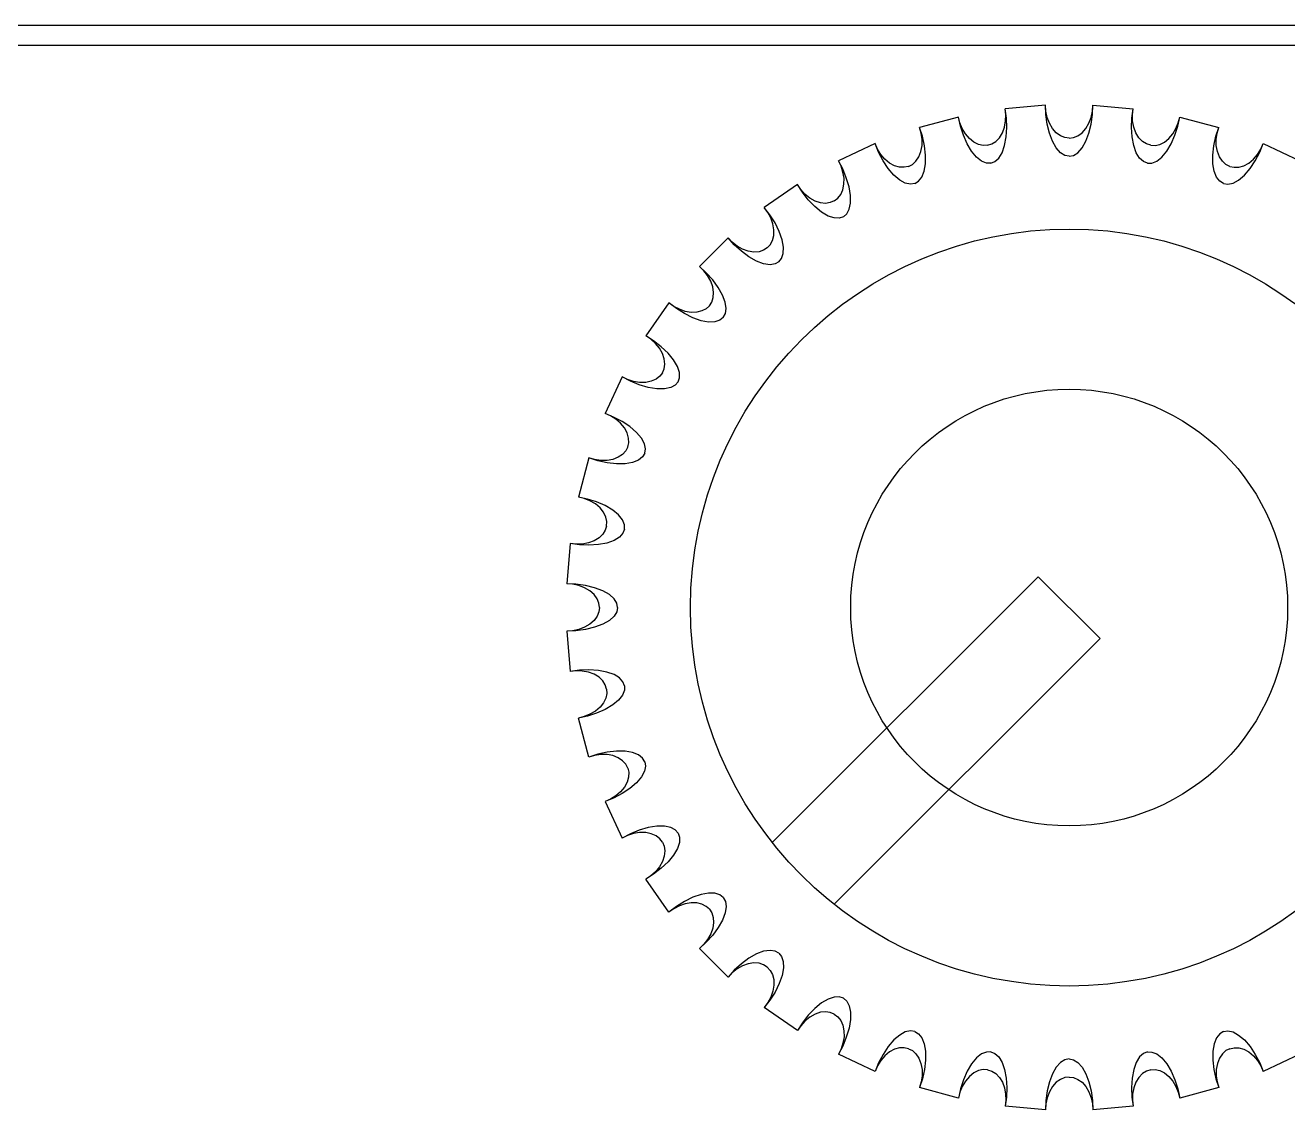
# Model space of a CAD drawing. Extents: x -615 to 711, y 0 to 128.
# Drawn here: x 35.97 to 53.3, y 101.6 to 116.5 of the extents above; entities that cross this region are included whole.
import ezdxf

# ---------------------------------------------------------------- set-up
doc = ezdxf.new("R2010")
doc.units = 0
doc.layers.add('CONSTRUCTION', color=7, linetype='CONTINUOUS')
doc.layers.add('LAYER1', color=7, linetype='CONTINUOUS')

msp = doc.modelspace()

# ---------------------------------------------------------------- linework, layer by layer
at = {"layer": 'CONSTRUCTION', "color": 6}
msp.add_line((-614.803, 116.224), (710.947, 116.224), dxfattribs=at)
at = {"layer": 'LAYER1', "color": 7}
msp.add_line((1.3, 116.5), (59.3, 116.5), dxfattribs=at)
at = {"layer": 'LAYER1', "color": 178}
for p, q in [((49.975, 115.4), (49.422, 115.352)), ((49.975, 115.4), (49.422, 115.352)), ((50.625, 115.4), (51.178, 115.352)), ((50.625, 115.4), (51.178, 115.352)), ((48.782, 115.239), (48.245, 115.095)), ((48.782, 115.239), (48.245, 115.095)), ((51.818, 115.239), (52.355, 115.095)), ((51.818, 115.239), (52.355, 115.095)), ((47.635, 114.873), (47.131, 114.638)), ((47.635, 114.873), (47.131, 114.638)), ((52.965, 114.873), (53.469, 114.638)), ((52.965, 114.873), (53.469, 114.638)), ((46.569, 114.313), (46.114, 113.995)), ((46.569, 114.313), (46.114, 113.995)), ((45.616, 113.577), (45.223, 113.184)), ((45.616, 113.577), (45.223, 113.184)), ((44.805, 112.686), (44.487, 112.231)), ((44.805, 112.686), (44.487, 112.231)), ((44.162, 111.669), (43.927, 111.165)), ((44.162, 111.669), (43.927, 111.165)), ((43.705, 110.555), (43.561, 110.018)), ((43.705, 110.555), (43.561, 110.018)), ((43.448, 109.378), (43.4, 108.825)), ((43.448, 109.378), (43.4, 108.825)), ((49.876, 108.924), (46.223, 105.272)), ((49.876, 108.924), (50.724, 108.076)), ((43.4, 108.175), (43.448, 107.622)), ((43.4, 108.175), (43.448, 107.622)), ((50.724, 108.076), (47.072, 104.423)), ((43.705, 106.445), (43.561, 106.982)), ((43.705, 106.445), (43.561, 106.982)), ((43.927, 105.835), (44.162, 105.331)), ((43.927, 105.835), (44.162, 105.331)), ((44.805, 104.314), (44.487, 104.769)), ((44.805, 104.314), (44.487, 104.769)), ((45.616, 103.423), (45.223, 103.816)), ((45.616, 103.423), (45.223, 103.816)), ((46.569, 102.687), (46.114, 103.005)), ((46.569, 102.687), (46.114, 103.005)), ((47.635, 102.127), (47.131, 102.362)), ((47.635, 102.127), (47.131, 102.362)), ((53.469, 102.362), (52.965, 102.127)), ((53.469, 102.362), (52.965, 102.127)), ((48.782, 101.761), (48.245, 101.905)), ((48.782, 101.761), (48.245, 101.905)), ((52.355, 101.905), (51.818, 101.761)), ((52.355, 101.905), (51.818, 101.761)), ((49.975, 101.6), (49.422, 101.648)), ((49.975, 101.6), (49.422, 101.648)), ((51.178, 101.648), (50.625, 101.6)), ((51.178, 101.648), (50.625, 101.6))]:
    msp.add_line(p, q, dxfattribs=at)
for points in [[(49.18, 114.852, 0), (49.237, 114.87, 0), (49.292, 114.904, 0), (49.342, 114.955, 0), (49.383, 115.022, 0), (49.412, 115.1, 0), (49.428, 115.185, 0), (49.431, 115.27, 0), (49.422, 115.352, 0)], [(49.18, 114.852, 0), (49.237, 114.87, 0), (49.292, 114.904, 0), (49.342, 114.955, 0), (49.383, 115.022, 0), (49.412, 115.1, 0), (49.428, 115.185, 0), (49.431, 115.27, 0), (49.422, 115.352, 0)], [(49.223, 114.606, 0), (49.28, 114.628, 0), (49.333, 114.675, 0), (49.379, 114.749, 0), (49.414, 114.848, 0), (49.436, 114.965, 0), (49.444, 115.094, 0), (49.439, 115.225, 0), (49.422, 115.352, 0)], [(49.223, 114.606, 0), (49.28, 114.628, 0), (49.333, 114.675, 0), (49.379, 114.749, 0), (49.414, 114.848, 0), (49.436, 114.965, 0), (49.444, 115.094, 0), (49.439, 115.225, 0), (49.422, 115.352, 0)], [(50.3, 114.7, 0), (50.241, 114.712, 0), (50.18, 114.749, 0), (50.122, 114.814, 0), (50.07, 114.905, 0), (50.028, 115.017, 0), (49.998, 115.142, 0), (49.98, 115.273, 0), (49.975, 115.4, 0)], [(50.3, 114.95, 0), (50.241, 114.958, 0), (50.18, 114.982, 0), (50.122, 115.023, 0), (50.07, 115.082, 0), (50.028, 115.154, 0), (49.998, 115.234, 0), (49.98, 115.318, 0), (49.975, 115.4, 0)], [(50.3, 114.7, 0), (50.241, 114.712, 0), (50.18, 114.749, 0), (50.122, 114.814, 0), (50.07, 114.905, 0), (50.028, 115.017, 0), (49.998, 115.142, 0), (49.98, 115.273, 0), (49.975, 115.4, 0)], [(50.3, 114.95, 0), (50.241, 114.958, 0), (50.18, 114.982, 0), (50.122, 115.023, 0), (50.07, 115.082, 0), (50.028, 115.154, 0), (49.998, 115.234, 0), (49.98, 115.318, 0), (49.975, 115.4, 0)], [(50.3, 114.7, 0), (50.359, 114.712, 0), (50.42, 114.749, 0), (50.478, 114.814, 0), (50.53, 114.905, 0), (50.572, 115.017, 0), (50.602, 115.142, 0), (50.62, 115.273, 0), (50.625, 115.4, 0)], [(50.3, 114.95, 0), (50.359, 114.958, 0), (50.42, 114.982, 0), (50.478, 115.023, 0), (50.53, 115.082, 0), (50.572, 115.154, 0), (50.602, 115.234, 0), (50.62, 115.318, 0), (50.625, 115.4, 0)], [(50.3, 114.7, 0), (50.359, 114.712, 0), (50.42, 114.749, 0), (50.478, 114.814, 0), (50.53, 114.905, 0), (50.572, 115.017, 0), (50.602, 115.142, 0), (50.62, 115.273, 0), (50.625, 115.4, 0)], [(50.3, 114.95, 0), (50.359, 114.958, 0), (50.42, 114.982, 0), (50.478, 115.023, 0), (50.53, 115.082, 0), (50.572, 115.154, 0), (50.602, 115.234, 0), (50.62, 115.318, 0), (50.625, 115.4, 0)], [(51.377, 114.606, 0), (51.32, 114.628, 0), (51.267, 114.675, 0), (51.221, 114.749, 0), (51.186, 114.848, 0), (51.164, 114.965, 0), (51.156, 115.094, 0), (51.161, 115.225, 0), (51.178, 115.352, 0)], [(51.377, 114.606, 0), (51.32, 114.628, 0), (51.267, 114.675, 0), (51.221, 114.749, 0), (51.186, 114.848, 0), (51.164, 114.965, 0), (51.156, 115.094, 0), (51.161, 115.225, 0), (51.178, 115.352, 0)], [(51.42, 114.852, 0), (51.363, 114.87, 0), (51.308, 114.904, 0), (51.258, 114.955, 0), (51.217, 115.022, 0), (51.188, 115.1, 0), (51.172, 115.185, 0), (51.169, 115.27, 0), (51.178, 115.352, 0)], [(51.42, 114.852, 0), (51.363, 114.87, 0), (51.308, 114.904, 0), (51.258, 114.955, 0), (51.217, 115.022, 0), (51.188, 115.1, 0), (51.172, 115.185, 0), (51.169, 115.27, 0), (51.178, 115.352, 0)], [(49.223, 114.606, 0), (49.163, 114.607, 0), (49.097, 114.633, 0), (49.028, 114.687, 0), (48.961, 114.768, 0), (48.9, 114.871, 0), (48.849, 114.989, 0), (48.809, 115.114, 0), (48.782, 115.239, 0)], [(49.18, 114.852, 0), (49.12, 114.849, 0), (49.057, 114.862, 0), (48.992, 114.893, 0), (48.931, 114.942, 0), (48.877, 115.006, 0), (48.833, 115.08, 0), (48.801, 115.159, 0), (48.782, 115.239, 0)], [(49.223, 114.606, 0), (49.163, 114.607, 0), (49.097, 114.633, 0), (49.028, 114.687, 0), (48.961, 114.768, 0), (48.9, 114.871, 0), (48.849, 114.989, 0), (48.809, 115.114, 0), (48.782, 115.239, 0)], [(49.18, 114.852, 0), (49.12, 114.849, 0), (49.057, 114.862, 0), (48.992, 114.893, 0), (48.931, 114.942, 0), (48.877, 115.006, 0), (48.833, 115.08, 0), (48.801, 115.159, 0), (48.782, 115.239, 0)], [(51.377, 114.606, 0), (51.437, 114.607, 0), (51.503, 114.633, 0), (51.572, 114.687, 0), (51.639, 114.768, 0), (51.7, 114.871, 0), (51.751, 114.989, 0), (51.791, 115.114, 0), (51.818, 115.239, 0)], [(51.377, 114.606, 0), (51.437, 114.607, 0), (51.503, 114.633, 0), (51.572, 114.687, 0), (51.639, 114.768, 0), (51.7, 114.871, 0), (51.751, 114.989, 0), (51.791, 115.114, 0), (51.818, 115.239, 0)], [(51.42, 114.852, 0), (51.48, 114.849, 0), (51.543, 114.862, 0), (51.608, 114.893, 0), (51.669, 114.942, 0), (51.723, 115.006, 0), (51.767, 115.08, 0), (51.799, 115.159, 0), (51.818, 115.239, 0)], [(51.42, 114.852, 0), (51.48, 114.849, 0), (51.543, 114.862, 0), (51.608, 114.893, 0), (51.669, 114.942, 0), (51.723, 115.006, 0), (51.767, 115.08, 0), (51.799, 115.159, 0), (51.818, 115.239, 0)], [(48.094, 114.561, 0), (48.147, 114.588, 0), (48.196, 114.632, 0), (48.236, 114.691, 0), (48.265, 114.764, 0), (48.28, 114.846, 0), (48.281, 114.932, 0), (48.268, 115.016, 0), (48.245, 115.095, 0)], [(48.094, 114.561, 0), (48.147, 114.588, 0), (48.196, 114.632, 0), (48.236, 114.691, 0), (48.265, 114.764, 0), (48.28, 114.846, 0), (48.281, 114.932, 0), (48.268, 115.016, 0), (48.245, 115.095, 0)], [(48.179, 114.326, 0), (48.231, 114.357, 0), (48.275, 114.413, 0), (48.308, 114.494, 0), (48.325, 114.597, 0), (48.327, 114.717, 0), (48.312, 114.845, 0), (48.284, 114.974, 0), (48.245, 115.095, 0)], [(48.179, 114.326, 0), (48.231, 114.357, 0), (48.275, 114.413, 0), (48.308, 114.494, 0), (48.325, 114.597, 0), (48.327, 114.717, 0), (48.312, 114.845, 0), (48.284, 114.974, 0), (48.245, 115.095, 0)], [(52.421, 114.326, 0), (52.369, 114.357, 0), (52.325, 114.413, 0), (52.292, 114.494, 0), (52.275, 114.597, 0), (52.273, 114.717, 0), (52.288, 114.845, 0), (52.316, 114.974, 0), (52.355, 115.095, 0)], [(52.421, 114.326, 0), (52.369, 114.357, 0), (52.325, 114.413, 0), (52.292, 114.494, 0), (52.275, 114.597, 0), (52.273, 114.717, 0), (52.288, 114.845, 0), (52.316, 114.974, 0), (52.355, 115.095, 0)], [(52.506, 114.561, 0), (52.453, 114.588, 0), (52.404, 114.632, 0), (52.364, 114.691, 0), (52.335, 114.764, 0), (52.32, 114.846, 0), (52.319, 114.932, 0), (52.332, 115.016, 0), (52.355, 115.095, 0)], [(52.506, 114.561, 0), (52.453, 114.588, 0), (52.404, 114.632, 0), (52.364, 114.691, 0), (52.335, 114.764, 0), (52.32, 114.846, 0), (52.319, 114.932, 0), (52.332, 115.016, 0), (52.355, 115.095, 0)], [(48.179, 114.326, 0), (48.12, 114.317, 0), (48.05, 114.331, 0), (47.973, 114.373, 0), (47.893, 114.44, 0), (47.815, 114.531, 0), (47.744, 114.639, 0), (47.683, 114.755, 0), (47.635, 114.873, 0)], [(48.094, 114.561, 0), (48.036, 114.548, 0), (47.971, 114.55, 0), (47.902, 114.569, 0), (47.833, 114.606, 0), (47.769, 114.66, 0), (47.713, 114.725, 0), (47.668, 114.798, 0), (47.635, 114.873, 0)], [(48.179, 114.326, 0), (48.12, 114.317, 0), (48.05, 114.331, 0), (47.973, 114.373, 0), (47.893, 114.44, 0), (47.815, 114.531, 0), (47.744, 114.639, 0), (47.683, 114.755, 0), (47.635, 114.873, 0)], [(48.094, 114.561, 0), (48.036, 114.548, 0), (47.971, 114.55, 0), (47.902, 114.569, 0), (47.833, 114.606, 0), (47.769, 114.66, 0), (47.713, 114.725, 0), (47.668, 114.798, 0), (47.635, 114.873, 0)], [(52.421, 114.326, 0), (52.48, 114.317, 0), (52.55, 114.331, 0), (52.627, 114.373, 0), (52.707, 114.44, 0), (52.785, 114.531, 0), (52.856, 114.639, 0), (52.917, 114.755, 0), (52.965, 114.873, 0)], [(52.421, 114.326, 0), (52.48, 114.317, 0), (52.55, 114.331, 0), (52.627, 114.373, 0), (52.707, 114.44, 0), (52.785, 114.531, 0), (52.856, 114.639, 0), (52.917, 114.755, 0), (52.965, 114.873, 0)], [(52.506, 114.561, 0), (52.564, 114.548, 0), (52.629, 114.55, 0), (52.698, 114.569, 0), (52.767, 114.606, 0), (52.831, 114.66, 0), (52.887, 114.725, 0), (52.932, 114.798, 0), (52.965, 114.873, 0)], [(52.506, 114.561, 0), (52.564, 114.548, 0), (52.629, 114.55, 0), (52.698, 114.569, 0), (52.767, 114.606, 0), (52.831, 114.66, 0), (52.887, 114.725, 0), (52.932, 114.798, 0), (52.965, 114.873, 0)], [(47.075, 114.086, 0), (47.122, 114.122, 0), (47.163, 114.173, 0), (47.192, 114.238, 0), (47.208, 114.315, 0), (47.209, 114.398, 0), (47.194, 114.483, 0), (47.168, 114.564, 0), (47.131, 114.638, 0)], [(47.075, 114.086, 0), (47.122, 114.122, 0), (47.163, 114.173, 0), (47.192, 114.238, 0), (47.208, 114.315, 0), (47.209, 114.398, 0), (47.194, 114.483, 0), (47.168, 114.564, 0), (47.131, 114.638, 0)], [(47.2, 113.869, 0), (47.245, 113.909, 0), (47.279, 113.972, 0), (47.297, 114.057, 0), (47.296, 114.162, 0), (47.277, 114.28, 0), (47.24, 114.404, 0), (47.19, 114.525, 0), (47.131, 114.638, 0)], [(47.2, 113.869, 0), (47.245, 113.909, 0), (47.279, 113.972, 0), (47.297, 114.057, 0), (47.296, 114.162, 0), (47.277, 114.28, 0), (47.24, 114.404, 0), (47.19, 114.525, 0), (47.131, 114.638, 0)], [(47.2, 113.869, 0), (47.143, 113.85, 0), (47.072, 113.852, 0), (46.989, 113.879, 0), (46.898, 113.932, 0), (46.806, 114.008, 0), (46.717, 114.101, 0), (46.637, 114.206, 0), (46.569, 114.313, 0)], [(47.075, 114.086, 0), (47.02, 114.063, 0), (46.956, 114.053, 0), (46.884, 114.061, 0), (46.81, 114.085, 0), (46.738, 114.126, 0), (46.671, 114.181, 0), (46.614, 114.245, 0), (46.569, 114.313, 0)], [(47.2, 113.869, 0), (47.143, 113.85, 0), (47.072, 113.852, 0), (46.989, 113.879, 0), (46.898, 113.932, 0), (46.806, 114.008, 0), (46.717, 114.101, 0), (46.637, 114.206, 0), (46.569, 114.313, 0)], [(47.075, 114.086, 0), (47.02, 114.063, 0), (46.956, 114.053, 0), (46.884, 114.061, 0), (46.81, 114.085, 0), (46.738, 114.126, 0), (46.671, 114.181, 0), (46.614, 114.245, 0), (46.569, 114.313, 0)], [(46.315, 113.249, 0), (46.352, 113.296, 0), (46.375, 113.364, 0), (46.378, 113.451, 0), (46.359, 113.554, 0), (46.319, 113.667, 0), (46.262, 113.783, 0), (46.191, 113.894, 0), (46.114, 113.995, 0)], [(46.154, 113.441, 0), (46.194, 113.485, 0), (46.225, 113.542, 0), (46.243, 113.611, 0), (46.245, 113.69, 0), (46.231, 113.772, 0), (46.203, 113.853, 0), (46.162, 113.928, 0), (46.114, 113.995, 0)], [(46.315, 113.249, 0), (46.352, 113.296, 0), (46.375, 113.364, 0), (46.378, 113.451, 0), (46.359, 113.554, 0), (46.319, 113.667, 0), (46.262, 113.783, 0), (46.191, 113.894, 0), (46.114, 113.995, 0)], [(46.154, 113.441, 0), (46.194, 113.485, 0), (46.225, 113.542, 0), (46.243, 113.611, 0), (46.245, 113.69, 0), (46.231, 113.772, 0), (46.203, 113.853, 0), (46.162, 113.928, 0), (46.114, 113.995, 0)], [(46.315, 113.249, 0), (46.262, 113.22, 0), (46.192, 113.21, 0), (46.105, 113.223, 0), (46.007, 113.259, 0), (45.903, 113.318, 0), (45.799, 113.394, 0), (45.702, 113.483, 0), (45.616, 113.577, 0)], [(46.154, 113.441, 0), (46.104, 113.409, 0), (46.042, 113.388, 0), (45.971, 113.383, 0), (45.893, 113.394, 0), (45.815, 113.422, 0), (45.74, 113.465, 0), (45.673, 113.518, 0), (45.616, 113.577, 0)], [(46.315, 113.249, 0), (46.262, 113.22, 0), (46.192, 113.21, 0), (46.105, 113.223, 0), (46.007, 113.259, 0), (45.903, 113.318, 0), (45.799, 113.394, 0), (45.702, 113.483, 0), (45.616, 113.577, 0)], [(46.154, 113.441, 0), (46.104, 113.409, 0), (46.042, 113.388, 0), (45.971, 113.383, 0), (45.893, 113.394, 0), (45.815, 113.422, 0), (45.74, 113.465, 0), (45.673, 113.518, 0), (45.616, 113.577, 0)], [(45.551, 112.485, 0), (45.58, 112.538, 0), (45.59, 112.608, 0), (45.577, 112.695, 0), (45.541, 112.793, 0), (45.482, 112.897, 0), (45.406, 113.001, 0), (45.317, 113.098, 0), (45.223, 113.184, 0)], [(45.359, 112.646, 0), (45.391, 112.696, 0), (45.412, 112.758, 0), (45.417, 112.829, 0), (45.406, 112.907, 0), (45.378, 112.985, 0), (45.335, 113.06, 0), (45.282, 113.127, 0), (45.223, 113.184, 0)], [(45.551, 112.485, 0), (45.58, 112.538, 0), (45.59, 112.608, 0), (45.577, 112.695, 0), (45.541, 112.793, 0), (45.482, 112.897, 0), (45.406, 113.001, 0), (45.317, 113.098, 0), (45.223, 113.184, 0)], [(45.359, 112.646, 0), (45.391, 112.696, 0), (45.412, 112.758, 0), (45.417, 112.829, 0), (45.406, 112.907, 0), (45.378, 112.985, 0), (45.335, 113.06, 0), (45.282, 113.127, 0), (45.223, 113.184, 0)], [(45.551, 112.485, 0), (45.504, 112.448, 0), (45.436, 112.425, 0), (45.349, 112.422, 0), (45.246, 112.441, 0), (45.133, 112.481, 0), (45.017, 112.538, 0), (44.906, 112.609, 0), (44.805, 112.686, 0)], [(45.359, 112.646, 0), (45.315, 112.606, 0), (45.258, 112.575, 0), (45.189, 112.557, 0), (45.11, 112.555, 0), (45.028, 112.569, 0), (44.947, 112.597, 0), (44.872, 112.638, 0), (44.805, 112.686, 0)], [(45.551, 112.485, 0), (45.504, 112.448, 0), (45.436, 112.425, 0), (45.349, 112.422, 0), (45.246, 112.441, 0), (45.133, 112.481, 0), (45.017, 112.538, 0), (44.906, 112.609, 0), (44.805, 112.686, 0)], [(45.359, 112.646, 0), (45.315, 112.606, 0), (45.258, 112.575, 0), (45.189, 112.557, 0), (45.11, 112.555, 0), (45.028, 112.569, 0), (44.947, 112.597, 0), (44.872, 112.638, 0), (44.805, 112.686, 0)], [(44.931, 111.6, 0), (44.95, 111.657, 0), (44.948, 111.728, 0), (44.921, 111.811, 0), (44.868, 111.902, 0), (44.792, 111.994, 0), (44.699, 112.083, 0), (44.594, 112.163, 0), (44.487, 112.231, 0)], [(44.714, 111.725, 0), (44.737, 111.78, 0), (44.747, 111.844, 0), (44.739, 111.916, 0), (44.715, 111.99, 0), (44.674, 112.062, 0), (44.619, 112.129, 0), (44.555, 112.186, 0), (44.487, 112.231, 0)], [(44.931, 111.6, 0), (44.95, 111.657, 0), (44.948, 111.728, 0), (44.921, 111.811, 0), (44.868, 111.902, 0), (44.792, 111.994, 0), (44.699, 112.083, 0), (44.594, 112.163, 0), (44.487, 112.231, 0)], [(44.714, 111.725, 0), (44.737, 111.78, 0), (44.747, 111.844, 0), (44.739, 111.916, 0), (44.715, 111.99, 0), (44.674, 112.062, 0), (44.619, 112.129, 0), (44.555, 112.186, 0), (44.487, 112.231, 0)], [(44.714, 111.725, 0), (44.678, 111.678, 0), (44.627, 111.637, 0), (44.562, 111.608, 0), (44.485, 111.592, 0), (44.402, 111.591, 0), (44.317, 111.606, 0), (44.236, 111.632, 0), (44.162, 111.669, 0)], [(44.714, 111.725, 0), (44.678, 111.678, 0), (44.627, 111.637, 0), (44.562, 111.608, 0), (44.485, 111.592, 0), (44.402, 111.591, 0), (44.317, 111.606, 0), (44.236, 111.632, 0), (44.162, 111.669, 0)], [(44.931, 111.6, 0), (44.891, 111.555, 0), (44.828, 111.521, 0), (44.743, 111.503, 0), (44.638, 111.504, 0), (44.52, 111.523, 0), (44.396, 111.56, 0), (44.275, 111.61, 0), (44.162, 111.669, 0)], [(44.931, 111.6, 0), (44.891, 111.555, 0), (44.828, 111.521, 0), (44.743, 111.503, 0), (44.638, 111.504, 0), (44.52, 111.523, 0), (44.396, 111.56, 0), (44.275, 111.61, 0), (44.162, 111.669, 0)], [(44.474, 110.621, 0), (44.483, 110.68, 0), (44.469, 110.75, 0), (44.427, 110.827, 0), (44.36, 110.907, 0), (44.269, 110.985, 0), (44.161, 111.056, 0), (44.045, 111.117, 0), (43.927, 111.165, 0)], [(44.239, 110.706, 0), (44.252, 110.764, 0), (44.25, 110.829, 0), (44.231, 110.898, 0), (44.194, 110.967, 0), (44.14, 111.031, 0), (44.075, 111.087, 0), (44.002, 111.132, 0), (43.927, 111.165, 0)], [(44.474, 110.621, 0), (44.483, 110.68, 0), (44.469, 110.75, 0), (44.427, 110.827, 0), (44.36, 110.907, 0), (44.269, 110.985, 0), (44.161, 111.056, 0), (44.045, 111.117, 0), (43.927, 111.165, 0)], [(44.239, 110.706, 0), (44.252, 110.764, 0), (44.25, 110.829, 0), (44.231, 110.898, 0), (44.194, 110.967, 0), (44.14, 111.031, 0), (44.075, 111.087, 0), (44.002, 111.132, 0), (43.927, 111.165, 0)], [(44.239, 110.706, 0), (44.212, 110.653, 0), (44.168, 110.604, 0), (44.109, 110.564, 0), (44.036, 110.535, 0), (43.954, 110.52, 0), (43.868, 110.519, 0), (43.784, 110.532, 0), (43.705, 110.555, 0)], [(44.239, 110.706, 0), (44.212, 110.653, 0), (44.168, 110.604, 0), (44.109, 110.564, 0), (44.036, 110.535, 0), (43.954, 110.52, 0), (43.868, 110.519, 0), (43.784, 110.532, 0), (43.705, 110.555, 0)], [(44.474, 110.621, 0), (44.443, 110.569, 0), (44.387, 110.525, 0), (44.306, 110.492, 0), (44.203, 110.475, 0), (44.083, 110.473, 0), (43.955, 110.488, 0), (43.826, 110.516, 0), (43.705, 110.555, 0)], [(44.474, 110.621, 0), (44.443, 110.569, 0), (44.387, 110.525, 0), (44.306, 110.492, 0), (44.203, 110.475, 0), (44.083, 110.473, 0), (43.955, 110.488, 0), (43.826, 110.516, 0), (43.705, 110.555, 0)], [(44.194, 109.577, 0), (44.193, 109.637, 0), (44.167, 109.703, 0), (44.113, 109.772, 0), (44.032, 109.839, 0), (43.929, 109.9, 0), (43.811, 109.951, 0), (43.686, 109.991, 0), (43.561, 110.018, 0)], [(43.948, 109.62, 0), (43.951, 109.68, 0), (43.938, 109.743, 0), (43.907, 109.808, 0), (43.858, 109.869, 0), (43.794, 109.923, 0), (43.72, 109.967, 0), (43.641, 109.999, 0), (43.561, 110.018, 0)], [(44.194, 109.577, 0), (44.193, 109.637, 0), (44.167, 109.703, 0), (44.113, 109.772, 0), (44.032, 109.839, 0), (43.929, 109.9, 0), (43.811, 109.951, 0), (43.686, 109.991, 0), (43.561, 110.018, 0)], [(43.948, 109.62, 0), (43.951, 109.68, 0), (43.938, 109.743, 0), (43.907, 109.808, 0), (43.858, 109.869, 0), (43.794, 109.923, 0), (43.72, 109.967, 0), (43.641, 109.999, 0), (43.561, 110.018, 0)], [(43.948, 109.62, 0), (43.93, 109.563, 0), (43.896, 109.508, 0), (43.845, 109.458, 0), (43.778, 109.417, 0), (43.7, 109.388, 0), (43.615, 109.372, 0), (43.53, 109.369, 0), (43.448, 109.378, 0)], [(43.948, 109.62, 0), (43.93, 109.563, 0), (43.896, 109.508, 0), (43.845, 109.458, 0), (43.778, 109.417, 0), (43.7, 109.388, 0), (43.615, 109.372, 0), (43.53, 109.369, 0), (43.448, 109.378, 0)], [(44.194, 109.577, 0), (44.172, 109.52, 0), (44.125, 109.467, 0), (44.051, 109.421, 0), (43.952, 109.386, 0), (43.835, 109.364, 0), (43.706, 109.356, 0), (43.575, 109.361, 0), (43.448, 109.378, 0)], [(44.194, 109.577, 0), (44.172, 109.52, 0), (44.125, 109.467, 0), (44.051, 109.421, 0), (43.952, 109.386, 0), (43.835, 109.364, 0), (43.706, 109.356, 0), (43.575, 109.361, 0), (43.448, 109.378, 0)], [(44.1, 108.5, 0), (44.088, 108.559, 0), (44.051, 108.62, 0), (43.986, 108.678, 0), (43.895, 108.73, 0), (43.783, 108.772, 0), (43.658, 108.802, 0), (43.527, 108.82, 0), (43.4, 108.825, 0)], [(43.85, 108.5, 0), (43.842, 108.559, 0), (43.818, 108.62, 0), (43.777, 108.678, 0), (43.718, 108.73, 0), (43.646, 108.772, 0), (43.566, 108.802, 0), (43.482, 108.82, 0), (43.4, 108.825, 0)], [(44.1, 108.5, 0), (44.088, 108.559, 0), (44.051, 108.62, 0), (43.986, 108.678, 0), (43.895, 108.73, 0), (43.783, 108.772, 0), (43.658, 108.802, 0), (43.527, 108.82, 0), (43.4, 108.825, 0)], [(43.85, 108.5, 0), (43.842, 108.559, 0), (43.818, 108.62, 0), (43.777, 108.678, 0), (43.718, 108.73, 0), (43.646, 108.772, 0), (43.566, 108.802, 0), (43.482, 108.82, 0), (43.4, 108.825, 0)], [(44.1, 108.5, 0), (44.088, 108.441, 0), (44.051, 108.38, 0), (43.986, 108.322, 0), (43.895, 108.27, 0), (43.783, 108.228, 0), (43.658, 108.198, 0), (43.527, 108.18, 0), (43.4, 108.175, 0)], [(43.85, 108.5, 0), (43.842, 108.441, 0), (43.818, 108.38, 0), (43.777, 108.322, 0), (43.718, 108.27, 0), (43.646, 108.228, 0), (43.566, 108.198, 0), (43.482, 108.18, 0), (43.4, 108.175, 0)], [(44.1, 108.5, 0), (44.088, 108.441, 0), (44.051, 108.38, 0), (43.986, 108.322, 0), (43.895, 108.27, 0), (43.783, 108.228, 0), (43.658, 108.198, 0), (43.527, 108.18, 0), (43.4, 108.175, 0)], [(43.85, 108.5, 0), (43.842, 108.441, 0), (43.818, 108.38, 0), (43.777, 108.322, 0), (43.718, 108.27, 0), (43.646, 108.228, 0), (43.566, 108.198, 0), (43.482, 108.18, 0), (43.4, 108.175, 0)], [(44.194, 107.423, 0), (44.172, 107.48, 0), (44.125, 107.533, 0), (44.051, 107.579, 0), (43.952, 107.614, 0), (43.835, 107.636, 0), (43.706, 107.644, 0), (43.575, 107.639, 0), (43.448, 107.622, 0)], [(44.194, 107.423, 0), (44.172, 107.48, 0), (44.125, 107.533, 0), (44.051, 107.579, 0), (43.952, 107.614, 0), (43.835, 107.636, 0), (43.706, 107.644, 0), (43.575, 107.639, 0), (43.448, 107.622, 0)], [(43.948, 107.38, 0), (43.93, 107.437, 0), (43.896, 107.492, 0), (43.845, 107.542, 0), (43.778, 107.583, 0), (43.7, 107.612, 0), (43.615, 107.628, 0), (43.53, 107.631, 0), (43.448, 107.622, 0)], [(43.948, 107.38, 0), (43.93, 107.437, 0), (43.896, 107.492, 0), (43.845, 107.542, 0), (43.778, 107.583, 0), (43.7, 107.612, 0), (43.615, 107.628, 0), (43.53, 107.631, 0), (43.448, 107.622, 0)], [(44.194, 107.423, 0), (44.193, 107.363, 0), (44.167, 107.297, 0), (44.113, 107.228, 0), (44.032, 107.161, 0), (43.929, 107.1, 0), (43.811, 107.049, 0), (43.686, 107.009, 0), (43.561, 106.982, 0)], [(44.194, 107.423, 0), (44.193, 107.363, 0), (44.167, 107.297, 0), (44.113, 107.228, 0), (44.032, 107.161, 0), (43.929, 107.1, 0), (43.811, 107.049, 0), (43.686, 107.009, 0), (43.561, 106.982, 0)], [(43.948, 107.38, 0), (43.951, 107.32, 0), (43.938, 107.257, 0), (43.907, 107.192, 0), (43.858, 107.131, 0), (43.794, 107.077, 0), (43.72, 107.033, 0), (43.641, 107.001, 0), (43.561, 106.982, 0)], [(43.948, 107.38, 0), (43.951, 107.32, 0), (43.938, 107.257, 0), (43.907, 107.192, 0), (43.858, 107.131, 0), (43.794, 107.077, 0), (43.72, 107.033, 0), (43.641, 107.001, 0), (43.561, 106.982, 0)], [(44.474, 106.379, 0), (44.443, 106.431, 0), (44.387, 106.475, 0), (44.306, 106.508, 0), (44.203, 106.525, 0), (44.083, 106.527, 0), (43.955, 106.512, 0), (43.826, 106.484, 0), (43.705, 106.445, 0)], [(44.474, 106.379, 0), (44.443, 106.431, 0), (44.387, 106.475, 0), (44.306, 106.508, 0), (44.203, 106.525, 0), (44.083, 106.527, 0), (43.955, 106.512, 0), (43.826, 106.484, 0), (43.705, 106.445, 0)], [(44.239, 106.294, 0), (44.212, 106.347, 0), (44.168, 106.396, 0), (44.109, 106.436, 0), (44.036, 106.465, 0), (43.954, 106.48, 0), (43.868, 106.481, 0), (43.784, 106.468, 0), (43.705, 106.445, 0)], [(44.239, 106.294, 0), (44.212, 106.347, 0), (44.168, 106.396, 0), (44.109, 106.436, 0), (44.036, 106.465, 0), (43.954, 106.48, 0), (43.868, 106.481, 0), (43.784, 106.468, 0), (43.705, 106.445, 0)], [(44.474, 106.379, 0), (44.483, 106.32, 0), (44.469, 106.25, 0), (44.427, 106.173, 0), (44.36, 106.093, 0), (44.269, 106.015, 0), (44.161, 105.944, 0), (44.045, 105.883, 0), (43.927, 105.835, 0)], [(44.474, 106.379, 0), (44.483, 106.32, 0), (44.469, 106.25, 0), (44.427, 106.173, 0), (44.36, 106.093, 0), (44.269, 106.015, 0), (44.161, 105.944, 0), (44.045, 105.883, 0), (43.927, 105.835, 0)], [(44.239, 106.294, 0), (44.252, 106.236, 0), (44.25, 106.171, 0), (44.231, 106.102, 0), (44.194, 106.033, 0), (44.14, 105.969, 0), (44.075, 105.913, 0), (44.002, 105.868, 0), (43.927, 105.835, 0)], [(44.239, 106.294, 0), (44.252, 106.236, 0), (44.25, 106.171, 0), (44.231, 106.102, 0), (44.194, 106.033, 0), (44.14, 105.969, 0), (44.075, 105.913, 0), (44.002, 105.868, 0), (43.927, 105.835, 0)], [(44.931, 105.4, 0), (44.891, 105.445, 0), (44.828, 105.479, 0), (44.743, 105.497, 0), (44.638, 105.496, 0), (44.52, 105.477, 0), (44.396, 105.44, 0), (44.275, 105.39, 0), (44.162, 105.331, 0)], [(44.931, 105.4, 0), (44.891, 105.445, 0), (44.828, 105.479, 0), (44.743, 105.497, 0), (44.638, 105.496, 0), (44.52, 105.477, 0), (44.396, 105.44, 0), (44.275, 105.39, 0), (44.162, 105.331, 0)], [(44.714, 105.275, 0), (44.678, 105.322, 0), (44.627, 105.363, 0), (44.562, 105.392, 0), (44.485, 105.408, 0), (44.402, 105.409, 0), (44.317, 105.394, 0), (44.236, 105.368, 0), (44.162, 105.331, 0)], [(44.714, 105.275, 0), (44.678, 105.322, 0), (44.627, 105.363, 0), (44.562, 105.392, 0), (44.485, 105.408, 0), (44.402, 105.409, 0), (44.317, 105.394, 0), (44.236, 105.368, 0), (44.162, 105.331, 0)], [(44.931, 105.4, 0), (44.95, 105.343, 0), (44.948, 105.272, 0), (44.921, 105.189, 0), (44.868, 105.098, 0), (44.792, 105.006, 0), (44.699, 104.917, 0), (44.594, 104.837, 0), (44.487, 104.769, 0)], [(44.931, 105.4, 0), (44.95, 105.343, 0), (44.948, 105.272, 0), (44.921, 105.189, 0), (44.868, 105.098, 0), (44.792, 105.006, 0), (44.699, 104.917, 0), (44.594, 104.837, 0), (44.487, 104.769, 0)], [(44.714, 105.275, 0), (44.737, 105.22, 0), (44.747, 105.156, 0), (44.739, 105.084, 0), (44.715, 105.01, 0), (44.674, 104.938, 0), (44.619, 104.871, 0), (44.555, 104.814, 0), (44.487, 104.769, 0)], [(44.714, 105.275, 0), (44.737, 105.22, 0), (44.747, 105.156, 0), (44.739, 105.084, 0), (44.715, 105.01, 0), (44.674, 104.938, 0), (44.619, 104.871, 0), (44.555, 104.814, 0), (44.487, 104.769, 0)], [(45.551, 104.515, 0), (45.504, 104.552, 0), (45.436, 104.575, 0), (45.349, 104.578, 0), (45.246, 104.559, 0), (45.133, 104.519, 0), (45.017, 104.462, 0), (44.906, 104.391, 0), (44.805, 104.314, 0)], [(45.551, 104.515, 0), (45.504, 104.552, 0), (45.436, 104.575, 0), (45.349, 104.578, 0), (45.246, 104.559, 0), (45.133, 104.519, 0), (45.017, 104.462, 0), (44.906, 104.391, 0), (44.805, 104.314, 0)], [(45.359, 104.354, 0), (45.315, 104.394, 0), (45.258, 104.425, 0), (45.189, 104.443, 0), (45.11, 104.445, 0), (45.028, 104.431, 0), (44.947, 104.403, 0), (44.872, 104.362, 0), (44.805, 104.314, 0)], [(45.359, 104.354, 0), (45.315, 104.394, 0), (45.258, 104.425, 0), (45.189, 104.443, 0), (45.11, 104.445, 0), (45.028, 104.431, 0), (44.947, 104.403, 0), (44.872, 104.362, 0), (44.805, 104.314, 0)], [(45.551, 104.515, 0), (45.58, 104.462, 0), (45.59, 104.392, 0), (45.577, 104.305, 0), (45.541, 104.207, 0), (45.482, 104.103, 0), (45.406, 103.999, 0), (45.317, 103.902, 0), (45.223, 103.816, 0)], [(45.551, 104.515, 0), (45.58, 104.462, 0), (45.59, 104.392, 0), (45.577, 104.305, 0), (45.541, 104.207, 0), (45.482, 104.103, 0), (45.406, 103.999, 0), (45.317, 103.902, 0), (45.223, 103.816, 0)], [(45.359, 104.354, 0), (45.391, 104.304, 0), (45.412, 104.242, 0), (45.417, 104.171, 0), (45.406, 104.093, 0), (45.378, 104.015, 0), (45.335, 103.94, 0), (45.282, 103.873, 0), (45.223, 103.816, 0)], [(45.359, 104.354, 0), (45.391, 104.304, 0), (45.412, 104.242, 0), (45.417, 104.171, 0), (45.406, 104.093, 0), (45.378, 104.015, 0), (45.335, 103.94, 0), (45.282, 103.873, 0), (45.223, 103.816, 0)], [(46.315, 103.751, 0), (46.262, 103.78, 0), (46.192, 103.79, 0), (46.105, 103.777, 0), (46.007, 103.741, 0), (45.903, 103.682, 0), (45.799, 103.606, 0), (45.702, 103.517, 0), (45.616, 103.423, 0)], [(46.315, 103.751, 0), (46.262, 103.78, 0), (46.192, 103.79, 0), (46.105, 103.777, 0), (46.007, 103.741, 0), (45.903, 103.682, 0), (45.799, 103.606, 0), (45.702, 103.517, 0), (45.616, 103.423, 0)], [(46.315, 103.751, 0), (46.352, 103.704, 0), (46.375, 103.636, 0), (46.378, 103.549, 0), (46.359, 103.446, 0), (46.319, 103.333, 0), (46.262, 103.217, 0), (46.191, 103.106, 0), (46.114, 103.005, 0)], [(46.315, 103.751, 0), (46.352, 103.704, 0), (46.375, 103.636, 0), (46.378, 103.549, 0), (46.359, 103.446, 0), (46.319, 103.333, 0), (46.262, 103.217, 0), (46.191, 103.106, 0), (46.114, 103.005, 0)], [(46.154, 103.559, 0), (46.104, 103.591, 0), (46.042, 103.612, 0), (45.971, 103.617, 0), (45.893, 103.606, 0), (45.815, 103.578, 0), (45.74, 103.535, 0), (45.673, 103.482, 0), (45.616, 103.423, 0)], [(46.154, 103.559, 0), (46.104, 103.591, 0), (46.042, 103.612, 0), (45.971, 103.617, 0), (45.893, 103.606, 0), (45.815, 103.578, 0), (45.74, 103.535, 0), (45.673, 103.482, 0), (45.616, 103.423, 0)], [(46.154, 103.559, 0), (46.194, 103.515, 0), (46.225, 103.458, 0), (46.243, 103.389, 0), (46.245, 103.31, 0), (46.231, 103.228, 0), (46.203, 103.147, 0), (46.162, 103.072, 0), (46.114, 103.005, 0)], [(46.154, 103.559, 0), (46.194, 103.515, 0), (46.225, 103.458, 0), (46.243, 103.389, 0), (46.245, 103.31, 0), (46.231, 103.228, 0), (46.203, 103.147, 0), (46.162, 103.072, 0), (46.114, 103.005, 0)], [(47.2, 103.131, 0), (47.143, 103.15, 0), (47.072, 103.148, 0), (46.989, 103.121, 0), (46.898, 103.068, 0), (46.806, 102.992, 0), (46.717, 102.899, 0), (46.637, 102.794, 0), (46.569, 102.687, 0)], [(47.2, 103.131, 0), (47.143, 103.15, 0), (47.072, 103.148, 0), (46.989, 103.121, 0), (46.898, 103.068, 0), (46.806, 102.992, 0), (46.717, 102.899, 0), (46.637, 102.794, 0), (46.569, 102.687, 0)], [(47.2, 103.131, 0), (47.245, 103.091, 0), (47.279, 103.028, 0), (47.297, 102.943, 0), (47.296, 102.838, 0), (47.277, 102.72, 0), (47.24, 102.596, 0), (47.19, 102.475, 0), (47.131, 102.362, 0)], [(47.2, 103.131, 0), (47.245, 103.091, 0), (47.279, 103.028, 0), (47.297, 102.943, 0), (47.296, 102.838, 0), (47.277, 102.72, 0), (47.24, 102.596, 0), (47.19, 102.475, 0), (47.131, 102.362, 0)], [(47.075, 102.914, 0), (47.02, 102.937, 0), (46.956, 102.947, 0), (46.884, 102.939, 0), (46.81, 102.915, 0), (46.738, 102.874, 0), (46.671, 102.819, 0), (46.614, 102.755, 0), (46.569, 102.687, 0)], [(47.075, 102.914, 0), (47.02, 102.937, 0), (46.956, 102.947, 0), (46.884, 102.939, 0), (46.81, 102.915, 0), (46.738, 102.874, 0), (46.671, 102.819, 0), (46.614, 102.755, 0), (46.569, 102.687, 0)], [(47.075, 102.914, 0), (47.122, 102.878, 0), (47.163, 102.827, 0), (47.192, 102.762, 0), (47.208, 102.685, 0), (47.209, 102.602, 0), (47.194, 102.517, 0), (47.168, 102.436, 0), (47.131, 102.362, 0)], [(47.075, 102.914, 0), (47.122, 102.878, 0), (47.163, 102.827, 0), (47.192, 102.762, 0), (47.208, 102.685, 0), (47.209, 102.602, 0), (47.194, 102.517, 0), (47.168, 102.436, 0), (47.131, 102.362, 0)], [(48.179, 102.674, 0), (48.12, 102.683, 0), (48.05, 102.669, 0), (47.973, 102.627, 0), (47.893, 102.56, 0), (47.815, 102.469, 0), (47.744, 102.361, 0), (47.683, 102.245, 0), (47.635, 102.127, 0)], [(48.179, 102.674, 0), (48.12, 102.683, 0), (48.05, 102.669, 0), (47.973, 102.627, 0), (47.893, 102.56, 0), (47.815, 102.469, 0), (47.744, 102.361, 0), (47.683, 102.245, 0), (47.635, 102.127, 0)], [(48.179, 102.674, 0), (48.231, 102.643, 0), (48.275, 102.587, 0), (48.308, 102.506, 0), (48.325, 102.403, 0), (48.327, 102.283, 0), (48.312, 102.155, 0), (48.284, 102.026, 0), (48.245, 101.905, 0)], [(48.179, 102.674, 0), (48.231, 102.643, 0), (48.275, 102.587, 0), (48.308, 102.506, 0), (48.325, 102.403, 0), (48.327, 102.283, 0), (48.312, 102.155, 0), (48.284, 102.026, 0), (48.245, 101.905, 0)], [(52.421, 102.674, 0), (52.369, 102.643, 0), (52.325, 102.587, 0), (52.292, 102.506, 0), (52.275, 102.403, 0), (52.273, 102.283, 0), (52.288, 102.155, 0), (52.316, 102.026, 0), (52.355, 101.905, 0)], [(52.421, 102.674, 0), (52.369, 102.643, 0), (52.325, 102.587, 0), (52.292, 102.506, 0), (52.275, 102.403, 0), (52.273, 102.283, 0), (52.288, 102.155, 0), (52.316, 102.026, 0), (52.355, 101.905, 0)], [(52.421, 102.674, 0), (52.48, 102.683, 0), (52.55, 102.669, 0), (52.627, 102.627, 0), (52.707, 102.56, 0), (52.785, 102.469, 0), (52.856, 102.361, 0), (52.917, 102.245, 0), (52.965, 102.127, 0)], [(52.421, 102.674, 0), (52.48, 102.683, 0), (52.55, 102.669, 0), (52.627, 102.627, 0), (52.707, 102.56, 0), (52.785, 102.469, 0), (52.856, 102.361, 0), (52.917, 102.245, 0), (52.965, 102.127, 0)], [(48.094, 102.439, 0), (48.036, 102.452, 0), (47.971, 102.45, 0), (47.902, 102.431, 0), (47.833, 102.394, 0), (47.769, 102.34, 0), (47.713, 102.275, 0), (47.668, 102.202, 0), (47.635, 102.127, 0)], [(48.094, 102.439, 0), (48.036, 102.452, 0), (47.971, 102.45, 0), (47.902, 102.431, 0), (47.833, 102.394, 0), (47.769, 102.34, 0), (47.713, 102.275, 0), (47.668, 102.202, 0), (47.635, 102.127, 0)], [(48.094, 102.439, 0), (48.147, 102.412, 0), (48.196, 102.368, 0), (48.236, 102.309, 0), (48.265, 102.236, 0), (48.28, 102.154, 0), (48.281, 102.068, 0), (48.268, 101.984, 0), (48.245, 101.905, 0)], [(48.094, 102.439, 0), (48.147, 102.412, 0), (48.196, 102.368, 0), (48.236, 102.309, 0), (48.265, 102.236, 0), (48.28, 102.154, 0), (48.281, 102.068, 0), (48.268, 101.984, 0), (48.245, 101.905, 0)], [(49.223, 102.394, 0), (49.163, 102.393, 0), (49.097, 102.367, 0), (49.028, 102.313, 0), (48.961, 102.232, 0), (48.9, 102.129, 0), (48.849, 102.011, 0), (48.809, 101.886, 0), (48.782, 101.761, 0)], [(49.223, 102.394, 0), (49.163, 102.393, 0), (49.097, 102.367, 0), (49.028, 102.313, 0), (48.961, 102.232, 0), (48.9, 102.129, 0), (48.849, 102.011, 0), (48.809, 101.886, 0), (48.782, 101.761, 0)], [(49.223, 102.394, 0), (49.28, 102.372, 0), (49.333, 102.325, 0), (49.379, 102.251, 0), (49.414, 102.152, 0), (49.436, 102.035, 0), (49.444, 101.906, 0), (49.439, 101.775, 0), (49.422, 101.648, 0)], [(49.223, 102.394, 0), (49.28, 102.372, 0), (49.333, 102.325, 0), (49.379, 102.251, 0), (49.414, 102.152, 0), (49.436, 102.035, 0), (49.444, 101.906, 0), (49.439, 101.775, 0), (49.422, 101.648, 0)], [(50.3, 102.3, 0), (50.241, 102.288, 0), (50.18, 102.251, 0), (50.122, 102.186, 0), (50.07, 102.095, 0), (50.028, 101.983, 0), (49.998, 101.858, 0), (49.98, 101.727, 0), (49.975, 101.6, 0)], [(50.3, 102.3, 0), (50.241, 102.288, 0), (50.18, 102.251, 0), (50.122, 102.186, 0), (50.07, 102.095, 0), (50.028, 101.983, 0), (49.998, 101.858, 0), (49.98, 101.727, 0), (49.975, 101.6, 0)], [(50.3, 102.3, 0), (50.359, 102.288, 0), (50.42, 102.251, 0), (50.478, 102.186, 0), (50.53, 102.095, 0), (50.572, 101.983, 0), (50.602, 101.858, 0), (50.62, 101.727, 0), (50.625, 101.6, 0)], [(50.3, 102.3, 0), (50.359, 102.288, 0), (50.42, 102.251, 0), (50.478, 102.186, 0), (50.53, 102.095, 0), (50.572, 101.983, 0), (50.602, 101.858, 0), (50.62, 101.727, 0), (50.625, 101.6, 0)], [(51.377, 102.394, 0), (51.32, 102.372, 0), (51.267, 102.325, 0), (51.221, 102.251, 0), (51.186, 102.152, 0), (51.164, 102.035, 0), (51.156, 101.906, 0), (51.161, 101.775, 0), (51.178, 101.648, 0)], [(51.377, 102.394, 0), (51.32, 102.372, 0), (51.267, 102.325, 0), (51.221, 102.251, 0), (51.186, 102.152, 0), (51.164, 102.035, 0), (51.156, 101.906, 0), (51.161, 101.775, 0), (51.178, 101.648, 0)], [(51.377, 102.394, 0), (51.437, 102.393, 0), (51.503, 102.367, 0), (51.572, 102.313, 0), (51.639, 102.232, 0), (51.7, 102.129, 0), (51.751, 102.011, 0), (51.791, 101.886, 0), (51.818, 101.761, 0)], [(51.377, 102.394, 0), (51.437, 102.393, 0), (51.503, 102.367, 0), (51.572, 102.313, 0), (51.639, 102.232, 0), (51.7, 102.129, 0), (51.751, 102.011, 0), (51.791, 101.886, 0), (51.818, 101.761, 0)], [(52.506, 102.439, 0), (52.453, 102.412, 0), (52.404, 102.368, 0), (52.364, 102.309, 0), (52.335, 102.236, 0), (52.32, 102.154, 0), (52.319, 102.068, 0), (52.332, 101.984, 0), (52.355, 101.905, 0)], [(52.506, 102.439, 0), (52.453, 102.412, 0), (52.404, 102.368, 0), (52.364, 102.309, 0), (52.335, 102.236, 0), (52.32, 102.154, 0), (52.319, 102.068, 0), (52.332, 101.984, 0), (52.355, 101.905, 0)], [(52.506, 102.439, 0), (52.564, 102.452, 0), (52.629, 102.45, 0), (52.698, 102.431, 0), (52.767, 102.394, 0), (52.831, 102.34, 0), (52.887, 102.275, 0), (52.932, 102.202, 0), (52.965, 102.127, 0)], [(52.506, 102.439, 0), (52.564, 102.452, 0), (52.629, 102.45, 0), (52.698, 102.431, 0), (52.767, 102.394, 0), (52.831, 102.34, 0), (52.887, 102.275, 0), (52.932, 102.202, 0), (52.965, 102.127, 0)], [(49.18, 102.148, 0), (49.12, 102.151, 0), (49.057, 102.138, 0), (48.992, 102.107, 0), (48.931, 102.058, 0), (48.877, 101.994, 0), (48.833, 101.92, 0), (48.801, 101.841, 0), (48.782, 101.761, 0)], [(49.18, 102.148, 0), (49.12, 102.151, 0), (49.057, 102.138, 0), (48.992, 102.107, 0), (48.931, 102.058, 0), (48.877, 101.994, 0), (48.833, 101.92, 0), (48.801, 101.841, 0), (48.782, 101.761, 0)], [(49.18, 102.148, 0), (49.237, 102.13, 0), (49.292, 102.096, 0), (49.342, 102.045, 0), (49.383, 101.978, 0), (49.412, 101.9, 0), (49.428, 101.815, 0), (49.431, 101.73, 0), (49.422, 101.648, 0)], [(49.18, 102.148, 0), (49.237, 102.13, 0), (49.292, 102.096, 0), (49.342, 102.045, 0), (49.383, 101.978, 0), (49.412, 101.9, 0), (49.428, 101.815, 0), (49.431, 101.73, 0), (49.422, 101.648, 0)], [(51.42, 102.148, 0), (51.363, 102.13, 0), (51.308, 102.096, 0), (51.258, 102.045, 0), (51.217, 101.978, 0), (51.188, 101.9, 0), (51.172, 101.815, 0), (51.169, 101.73, 0), (51.178, 101.648, 0)], [(51.42, 102.148, 0), (51.363, 102.13, 0), (51.308, 102.096, 0), (51.258, 102.045, 0), (51.217, 101.978, 0), (51.188, 101.9, 0), (51.172, 101.815, 0), (51.169, 101.73, 0), (51.178, 101.648, 0)], [(51.42, 102.148, 0), (51.48, 102.151, 0), (51.543, 102.138, 0), (51.608, 102.107, 0), (51.669, 102.058, 0), (51.723, 101.994, 0), (51.767, 101.92, 0), (51.799, 101.841, 0), (51.818, 101.761, 0)], [(51.42, 102.148, 0), (51.48, 102.151, 0), (51.543, 102.138, 0), (51.608, 102.107, 0), (51.669, 102.058, 0), (51.723, 101.994, 0), (51.767, 101.92, 0), (51.799, 101.841, 0), (51.818, 101.761, 0)], [(50.3, 102.05, 0), (50.241, 102.042, 0), (50.18, 102.018, 0), (50.122, 101.977, 0), (50.07, 101.918, 0), (50.028, 101.846, 0), (49.998, 101.766, 0), (49.98, 101.682, 0), (49.975, 101.6, 0)], [(50.3, 102.05, 0), (50.241, 102.042, 0), (50.18, 102.018, 0), (50.122, 101.977, 0), (50.07, 101.918, 0), (50.028, 101.846, 0), (49.998, 101.766, 0), (49.98, 101.682, 0), (49.975, 101.6, 0)], [(50.3, 102.05, 0), (50.359, 102.042, 0), (50.42, 102.018, 0), (50.478, 101.977, 0), (50.53, 101.918, 0), (50.572, 101.846, 0), (50.602, 101.766, 0), (50.62, 101.682, 0), (50.625, 101.6, 0)], [(50.3, 102.05, 0), (50.359, 102.042, 0), (50.42, 102.018, 0), (50.478, 101.977, 0), (50.53, 101.918, 0), (50.572, 101.846, 0), (50.602, 101.766, 0), (50.62, 101.682, 0), (50.625, 101.6, 0)]]:
    msp.add_polyline3d(points, dxfattribs=at)
msp.add_circle((50.3, 108.5), 5.2, dxfattribs=at)
at = {"layer": 'LAYER1', "color": 7}
msp.add_circle((50.3, 108.5), 3, dxfattribs=at)

doc.saveas('drawing.dxf')
